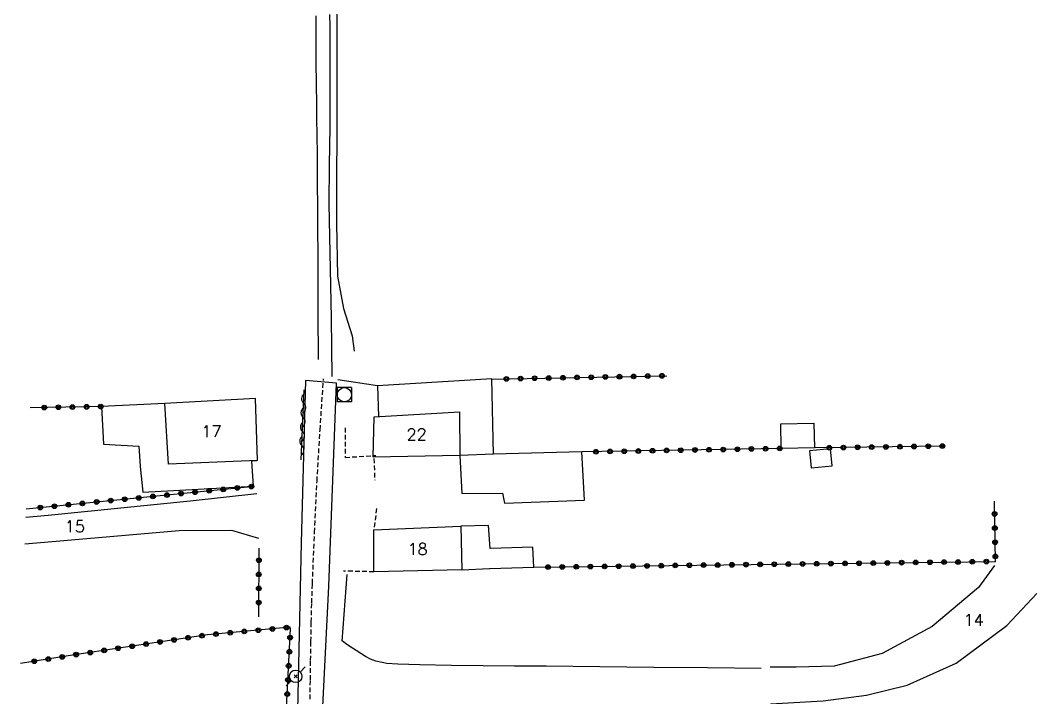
# Model space of a CAD drawing. Header units: millimetres. Extents: x 150997 to 152001, y 151999 to 153001.
# Drawn here: x 151673.2 to 151781, y 152585.3 to 152657.2 of the extents above; entities that cross this region are included whole.
import ezdxf
from ezdxf.enums import TextEntityAlignment as Align

# ---------------------------------------------------------------- set-up
doc = ezdxf.new("R2010")
doc.units = ezdxf.units.MM
doc.linetypes.add('DASHED', pattern=[0.75, 0.5, -0.25])
doc.layers.get('0').update_dxf_attribs({"linetype": 'CONTINUOUS'})
for name, color, linetype in [('W0001', 6, 'DASHED'), ('W0008', 7, 'CONTINUOUS'), ('W0014', 7, 'CONTINUOUS'), ('W0017', 7, 'CONTINUOUS'), ('W0071', 7, 'CONTINUOUS'), ('W0101', 7, 'CONTINUOUS'), ('W0104', 1, 'CONTINUOUS'), ('W0112', 1, 'DASHED'), ('W0310', 3, 'CONTINUOUS'), ('W0323', 7, 'CONTINUOUS'), ('W0330', 7, 'CONTINUOUS'), ('W0333', 7, 'CONTINUOUS'), ('W0420', 7, 'CONTINUOUS'), ('W0473', 7, 'CONTINUOUS'), ('W0991', 7, 'CONTINUOUS')]:
    doc.layers.add(name, color=color, linetype=linetype)
doc.styles.get("Standard").update_dxf_attribs({"font": 'romans.shx', "width": 0.85})

# ---------------------------------------------------------------- blocks, each defined once
blk = doc.blocks.new('T473')
for p, q in [((-0.166667, 0.166667), (0.166667, -0.166667)), ((-0.166667, -0.166667), (0.166667, 0.166667)), ((0.500001, 0.500001), (1.000002, 1.000002)), ((-1.000002, -1.000002), (-0.500001, -0.500001))]:
    blk.add_line(p, q)
blk.add_ellipse((0, 0), major_axis=(0.471405, 0.471405), ratio=1, start_param=5.4977871438, end_param=11.780972451)
blk = doc.blocks.new('T420')
for p, q in [((0.75, 0.75), (-0.75, 0.75)), ((-0.75, 0.75), (-0.75, -0.75)), ((0.75, 0.75), (0.75, -0.75)), ((0.75, -0.75), (-0.75, -0.75))]:
    blk.add_line(p, q)
blk.add_ellipse((0, 0), major_axis=(-0.53, 0.53), ratio=1, start_param=3.926991, end_param=10.210176)
blk = doc.blocks.new('t310o')
at = {"color": 0, "linetype": 'Continuous'}
for centre, start, end in [((-0.5, 0.38), 216.8699, 323.1304), ((0.5, -0.37), 36.8699, 143.1303)]:
    blk.add_arc(centre, 0.625, start, end, dxfattribs=at)
blk = doc.blocks.new('t323o')
at = {"color": 0, "linetype": 'Continuous'}
for radius in [0.25, 0.15]:
    blk.add_circle((0, 0), radius, dxfattribs=at)

msp = doc.modelspace()

# ---------------------------------------------------------------- linework, layer by layer
at = {"layer": 'W0001'}
msp.add_lwpolyline([(151703.95, 152585.13), (151703.98, 152587.17), (151704.01, 152589.22), (151704.04, 152591.26), (151704.08, 152593.3), (151704.13, 152595.35), (151704.2, 152597.39), (151704.43, 152602.83), (151704.69, 152608.26), (151705.01, 152613.7), (151705.37, 152619.13)], dxfattribs=at)
at = {"layer": 'W0008'}
msp.add_lwpolyline([(151704.49, 152547.72), (151704.85, 152560.49), (151705.21, 152573.39), (151705.23, 152582.94), (151705.93, 152597.13), (151706.75, 152618.68), (151703.48, 152618.96), (151703.02, 152601.72), (151702.51, 152579.1)], dxfattribs=at)
at = {"layer": 'W0014'}
for points in [[(151704.84, 152621.18), (151704.82, 152626.16), (151704.8, 152631.15), (151704.77, 152636.13), (151704.74, 152641.11), (151704.72, 152643.02), (151704.7, 152644.92), (151704.67, 152646.83), (151704.65, 152648.73), (151704.63, 152649.93), (151704.63, 152650.64), (151704.6, 152652.54), (151704.59, 152654.44), (151704.58, 152656.35), (151704.58, 152657.67)], [(151706.01, 152657.8), (151706.03, 152656.56), (151706.04, 152655.31), (151706.05, 152654.07), (151706.05, 152649.98), (151706.05, 152649.93), (151706.03, 152645.89), (151705.99, 152641.81), (151705.93, 152637.72), (151706.18, 152625.57), (151706.27, 152619.39)]]:
    msp.add_lwpolyline(points, dxfattribs=at)
at = {"layer": 'W0017'}
for points in [[(151711.09, 152618.4), (151706.89, 152619.02)], [(151673.81, 152604.44), (151676.17, 152604.65), (151691.24, 152606.18), (151698.31, 152606.96)], [(151698.52, 152602.19), (151695.65, 152603.03), (151690.06, 152602.99), (151676.61, 152601.84), (151673.7, 152601.58)], [(151776.54, 152599.33), (151774.86, 152597), (151769.93, 152592.83), (151764.64, 152589.98), (151759.54, 152588.63), (151755.51, 152588.54), (151752.74, 152588.54)], [(151752.79, 152584.63), (151758.36, 152584.95), (151762.96, 152585.55), (151767.27, 152586.6), (151772.48, 152588.94), (151777.85, 152592.95), (151781.02, 152596.34)]]:
    msp.add_lwpolyline(points, dxfattribs=at)
at = {"layer": 'W0071'}
msp.add_lwpolyline([(151751.8, 152588.37), (151746.1, 152588.44), (151740.4, 152588.5), (151734.7, 152588.57), (151729, 152588.64), (151725.65, 152588.65), (151722.3, 152588.66), (151718.95, 152588.69), (151715.6, 152588.79), (151714.43, 152588.82), (151713.26, 152588.84), (151712.08, 152588.93), (151710.92, 152589.17), (151710.36, 152589.38), (151709.83, 152589.66), (151709.33, 152589.97), (151708.83, 152590.28), (151708.45, 152590.53), (151708.07, 152590.78), (151707.71, 152591.04), (151707.35, 152591.32)], dxfattribs=at)
at = {"layer": 'W0101'}
for points in [[(151698.36, 152610.45), (151698.16, 152617.06), (151688.53, 152616.51)], [(151698.36, 152610.45), (151688.92, 152610.06), (151688.53, 152616.51)]]:
    msp.add_lwpolyline(points, dxfattribs=at)
for points in [[(151719.82, 152611), (151710.63, 152610.82), (151710.75, 152615.1), (151719.79, 152615.63)], [(151720.04, 152598.87), (151710.72, 152598.65), (151710.7, 152603.11), (151719.94, 152603.48)]]:
    msp.add_lwpolyline(points, close=True, dxfattribs=at)
at = {"layer": 'W0104'}
for points in [[(151719.82, 152611), (151720.04, 152606.97), (151724.35, 152606.98), (151724.56, 152605.94), (151733.07, 152606.27), (151732.77, 152611.37), (151723.39, 152611.14), (151723.24, 152619.14), (151711.09, 152618.4), (151711.21, 152615.13)], [(151688.53, 152616.51), (151681.83, 152616.18), (151682.05, 152612.18), (151685.79, 152611.98), (151685.92, 152609.86), (151685.92, 152609.84), (151686.22, 152607.11), (151697.94, 152607.73), (151697.76, 152610.41), (151697.79, 152610.44), (151698.32, 152610.46)], [(151723.39, 152611.14), (151719.82, 152611)], [(151720.04, 152598.87), (151722.99, 152599.01), (151723.02, 152599.01), (151727.7, 152599.13), (151727.59, 152601.28), (151723.08, 152601.11), (151723.05, 152601.11), (151722.88, 152603.55), (151719.94, 152603.48)]]:
    msp.add_lwpolyline(points, dxfattribs=at)
for points in [[(151757.44, 152611.81), (151753.92, 152611.74), (151753.87, 152614.36), (151757.39, 152614.42)], [(151759.14, 152611.7), (151756.92, 152611.49), (151757.09, 152609.67), (151759.31, 152609.89)]]:
    msp.add_lwpolyline(points, close=True, dxfattribs=at)
at = {"layer": 'W0112'}
for points in [[(151707.67, 152613.94), (151707.66, 152610.79)], [(151707.66, 152610.79), (151710.93, 152611)], [(151710.72, 152610.67), (151710.81, 152608.36)], [(151711.01, 152605.38), (151710.7, 152603.11)], [(151710.72, 152598.65), (151707.49, 152598.73)]]:
    msp.add_lwpolyline(points, dxfattribs=at)
at = {"layer": 'W0310'}
msp.add_lwpolyline([(151703.02, 152610.54), (151703.34, 152617.98)], dxfattribs=at)
at = {"layer": 'W0323'}
for points in [[(151723.27, 152619.11), (151741.8, 152619.46)], [(151681.83, 152616.18), (151674.25, 152616.06)], [(151753.92, 152611.74), (151732.77, 152611.37)], [(151771.22, 152612), (151757.52, 152611.8)], [(151698.01, 152607.72), (151673.84, 152605.31)], [(151727.7, 152599.13), (151776.65, 152599.74), (151776.53, 152606.14)], [(151698.52, 152601.17), (151698.49, 152593.88)], [(151695.58, 152583.38), (151701.45, 152584.25), (151701.88, 152592.58), (151701.84, 152592.77), (151693.06, 152591.96), (151678.96, 152589.83), (151673.22, 152588.92)]]:
    msp.add_lwpolyline(points, dxfattribs=at)
at = {"layer": 'W0330'}
msp.add_lwpolyline([(151706.49, 152693.9), (151706.64, 152682.35), (151706.71, 152674.3), (151706.74, 152671), (151706.8, 152663.64), (151706.78, 152651.17), (151706.78, 152649.93), (151706.74, 152635.61), (151706.86, 152630.03), (151707.51, 152626.59), (151708.41, 152623.68), (151708.62, 152622.06)], dxfattribs=at)
at = {"layer": 'W0333'}
msp.add_lwpolyline([(151707.35, 152591.29), (151707.87, 152598.36)], dxfattribs=at)

# ---------------------------------------------------------------- block references
at = {"layer": 'W0310', "rotation": 87.52180985059279}
for p in [(151703.28, 152616.53), (151703.21, 152615.03), (151703.15, 152613.54), (151703.08, 152612.04)]:
    msp.add_blockref('t310o', p, dxfattribs=at)
at = {"layer": 'W0323'}
for p, rotation in [((151724.77, 152619.13), 1.084973166069542), ((151726.27, 152619.16), 1.084973166069542), ((151727.77, 152619.19), 1.084973166069542), ((151729.27, 152619.22), 1.084973166069542), ((151730.77, 152619.25), 1.084973166069542), ((151732.27, 152619.28), 1.084973166069542), ((151733.77, 152619.3), 1.084973166069542), ((151735.27, 152619.33), 1.084973166069542), ((151736.77, 152619.36), 1.084973166069542), ((151738.27, 152619.39), 1.084973166069542), ((151739.77, 152619.42), 1.084973166069542), ((151741.27, 152619.45), 1.084973166069542), ((151675.75, 152616.08), 180.8979203966168), ((151677.25, 152616.11), 180.8979203966168), ((151678.75, 152616.13), 180.8979203966168), ((151680.25, 152616.16), 180.8979203966168), ((151681.75, 152616.18), 180.8979203966168), ((151734.27, 152611.39), 181.023803874379), ((151735.77, 152611.42), 181.023803874379), ((151737.27, 152611.45), 181.023803874379), ((151738.77, 152611.47), 181.023803874379), ((151740.27, 152611.5), 181.023803874379), ((151741.77, 152611.53), 181.023803874379), ((151743.27, 152611.55), 181.023803874379), ((151744.77, 152611.58), 181.023803874379), ((151746.27, 152611.61), 181.023803874379), ((151747.77, 152611.63), 181.023803874379), ((151749.27, 152611.66), 181.023803874379), ((151750.77, 152611.69), 181.023803874379), ((151752.26, 152611.71), 181.023803874379), ((151753.76, 152611.74), 181.023803874379), ((151759.02, 152611.82), 180.8489439159008), ((151760.52, 152611.84), 180.8489439159008), ((151762.02, 152611.87), 180.8489439159008), ((151763.52, 152611.89), 180.8489439159008), ((151765.02, 152611.91), 180.8489439159008), ((151766.52, 152611.93), 180.8489439159008), ((151768.02, 152611.95), 180.8489439159008), ((151769.52, 152611.98), 180.8489439159008), ((151771.02, 152612), 180.8489439159008), ((151690.26, 152606.95), 185.7001112991491), ((151691.75, 152607.1), 185.7001112991491), ((151693.25, 152607.25), 185.7001112991491), ((151694.74, 152607.4), 185.7001112991491), ((151696.23, 152607.55), 185.7001112991491), ((151697.72, 152607.7), 185.7001112991491), ((151679.81, 152605.91), 185.7001112991491), ((151681.3, 152606.06), 185.7001112991491), ((151682.8, 152606.21), 185.7001112991491), ((151684.29, 152606.35), 185.7001112991491), ((151685.78, 152606.5), 185.7001112991491), ((151687.28, 152606.65), 185.7001112991491), ((151688.77, 152606.8), 185.7001112991491), ((151675.33, 152605.46), 185.7001112991491), ((151676.83, 152605.61), 185.7001112991491), ((151678.32, 152605.76), 185.7001112991491), ((151776.55, 152604.79), 91.07052134744764), ((151776.58, 152603.29), 91.07052134744764), ((151776.61, 152601.79), 91.07052134744764), ((151698.52, 152599.88), 269.7878234843772), ((151750.19, 152599.41), 0.718632180150486), ((151751.69, 152599.43), 0.718632180150486), ((151753.19, 152599.45), 0.718632180150486), ((151754.69, 152599.47), 0.718632180150486), ((151756.19, 152599.49), 0.718632180150486), ((151757.69, 152599.51), 0.718632180150486), ((151759.19, 152599.53), 0.718632180150486), ((151760.69, 152599.54), 0.718632180150486), ((151762.19, 152599.56), 0.718632180150486), ((151763.69, 152599.58), 0.718632180150486), ((151765.19, 152599.6), 0.718632180150486), ((151766.69, 152599.62), 0.718632180150486), ((151768.19, 152599.64), 0.718632180150486), ((151769.69, 152599.66), 0.718632180150486), ((151771.19, 152599.68), 0.718632180150486), ((151772.69, 152599.69), 0.718632180150486), ((151774.19, 152599.71), 0.718632180150486), ((151775.69, 152599.73), 0.718632180150486), ((151776.64, 152600.29), 91.07052134744764), ((151698.51, 152598.38), 269.7878234843772), ((151729.19, 152599.15), 0.718632180150486), ((151730.69, 152599.17), 0.718632180150486), ((151732.19, 152599.19), 0.718632180150486), ((151733.69, 152599.21), 0.718632180150486), ((151735.19, 152599.22), 0.718632180150486), ((151736.69, 152599.24), 0.718632180150486), ((151738.19, 152599.26), 0.718632180150486), ((151739.69, 152599.28), 0.718632180150486), ((151741.19, 152599.3), 0.718632180150486), ((151742.69, 152599.32), 0.718632180150486), ((151744.19, 152599.34), 0.718632180150486), ((151745.69, 152599.36), 0.718632180150486), ((151747.19, 152599.37), 0.718632180150486), ((151748.69, 152599.39), 0.718632180150486), ((151698.51, 152596.88), 269.7878234843772), ((151698.5, 152595.38), 269.7878234843772), ((151692.49, 152591.87), 188.5830217370217), ((151693.98, 152592.04), 185.2755876804875), ((151695.48, 152592.18), 185.2755876804875), ((151696.97, 152592.32), 185.2755876804875), ((151698.46, 152592.45), 185.2755876804875), ((151699.96, 152592.59), 185.2755876804875), ((151701.45, 152592.73), 185.2755876804875), ((151685.08, 152590.75), 188.5830217370217), ((151686.56, 152590.97), 188.5830217370217), ((151688.04, 152591.2), 188.5830217370217), ((151689.53, 152591.42), 188.5830217370217), ((151691.01, 152591.65), 188.5830217370217), ((151701.83, 152591.67), 87.07997835093562), ((151679.14, 152589.86), 188.5830217370217), ((151680.63, 152590.08), 188.5830217370217), ((151682.11, 152590.3), 188.5830217370217), ((151683.59, 152590.53), 188.5830217370217), ((151701.76, 152590.17), 87.07997835093562), ((151674.7, 152589.16), 188.9566356080151), ((151676.18, 152589.39), 188.9566356080151), ((151677.66, 152589.62), 188.9566356080151), ((151701.68, 152588.67), 87.07997835093562), ((151701.6, 152587.17), 87.07997835093562), ((151701.53, 152585.67), 87.07997835093562)]:
    msp.add_blockref('t323o', p, dxfattribs=dict(at, rotation=rotation))
at = {"layer": 'W0420'}
msp.add_blockref('T420', (151707.59, 152617.45), dxfattribs=at)
at = {"layer": 'W0473'}
msp.add_blockref('T473', (151702.42, 152587.55), dxfattribs=at)

# ---------------------------------------------------------------- texts
at = {"layer": 'W0991'}
for s, p in [('17', (151693.49, 152613.56)), ('22', (151715.25, 152613.23)), ('15', (151679, 152603.47)), ('18', (151715.35, 152601.07)), ('14', (151774.34, 152593.54))]:
    msp.add_text(s, height=1.25, dxfattribs=at).set_placement(p, align=Align.MIDDLE_CENTER)

doc.saveas('drawing.dxf')
